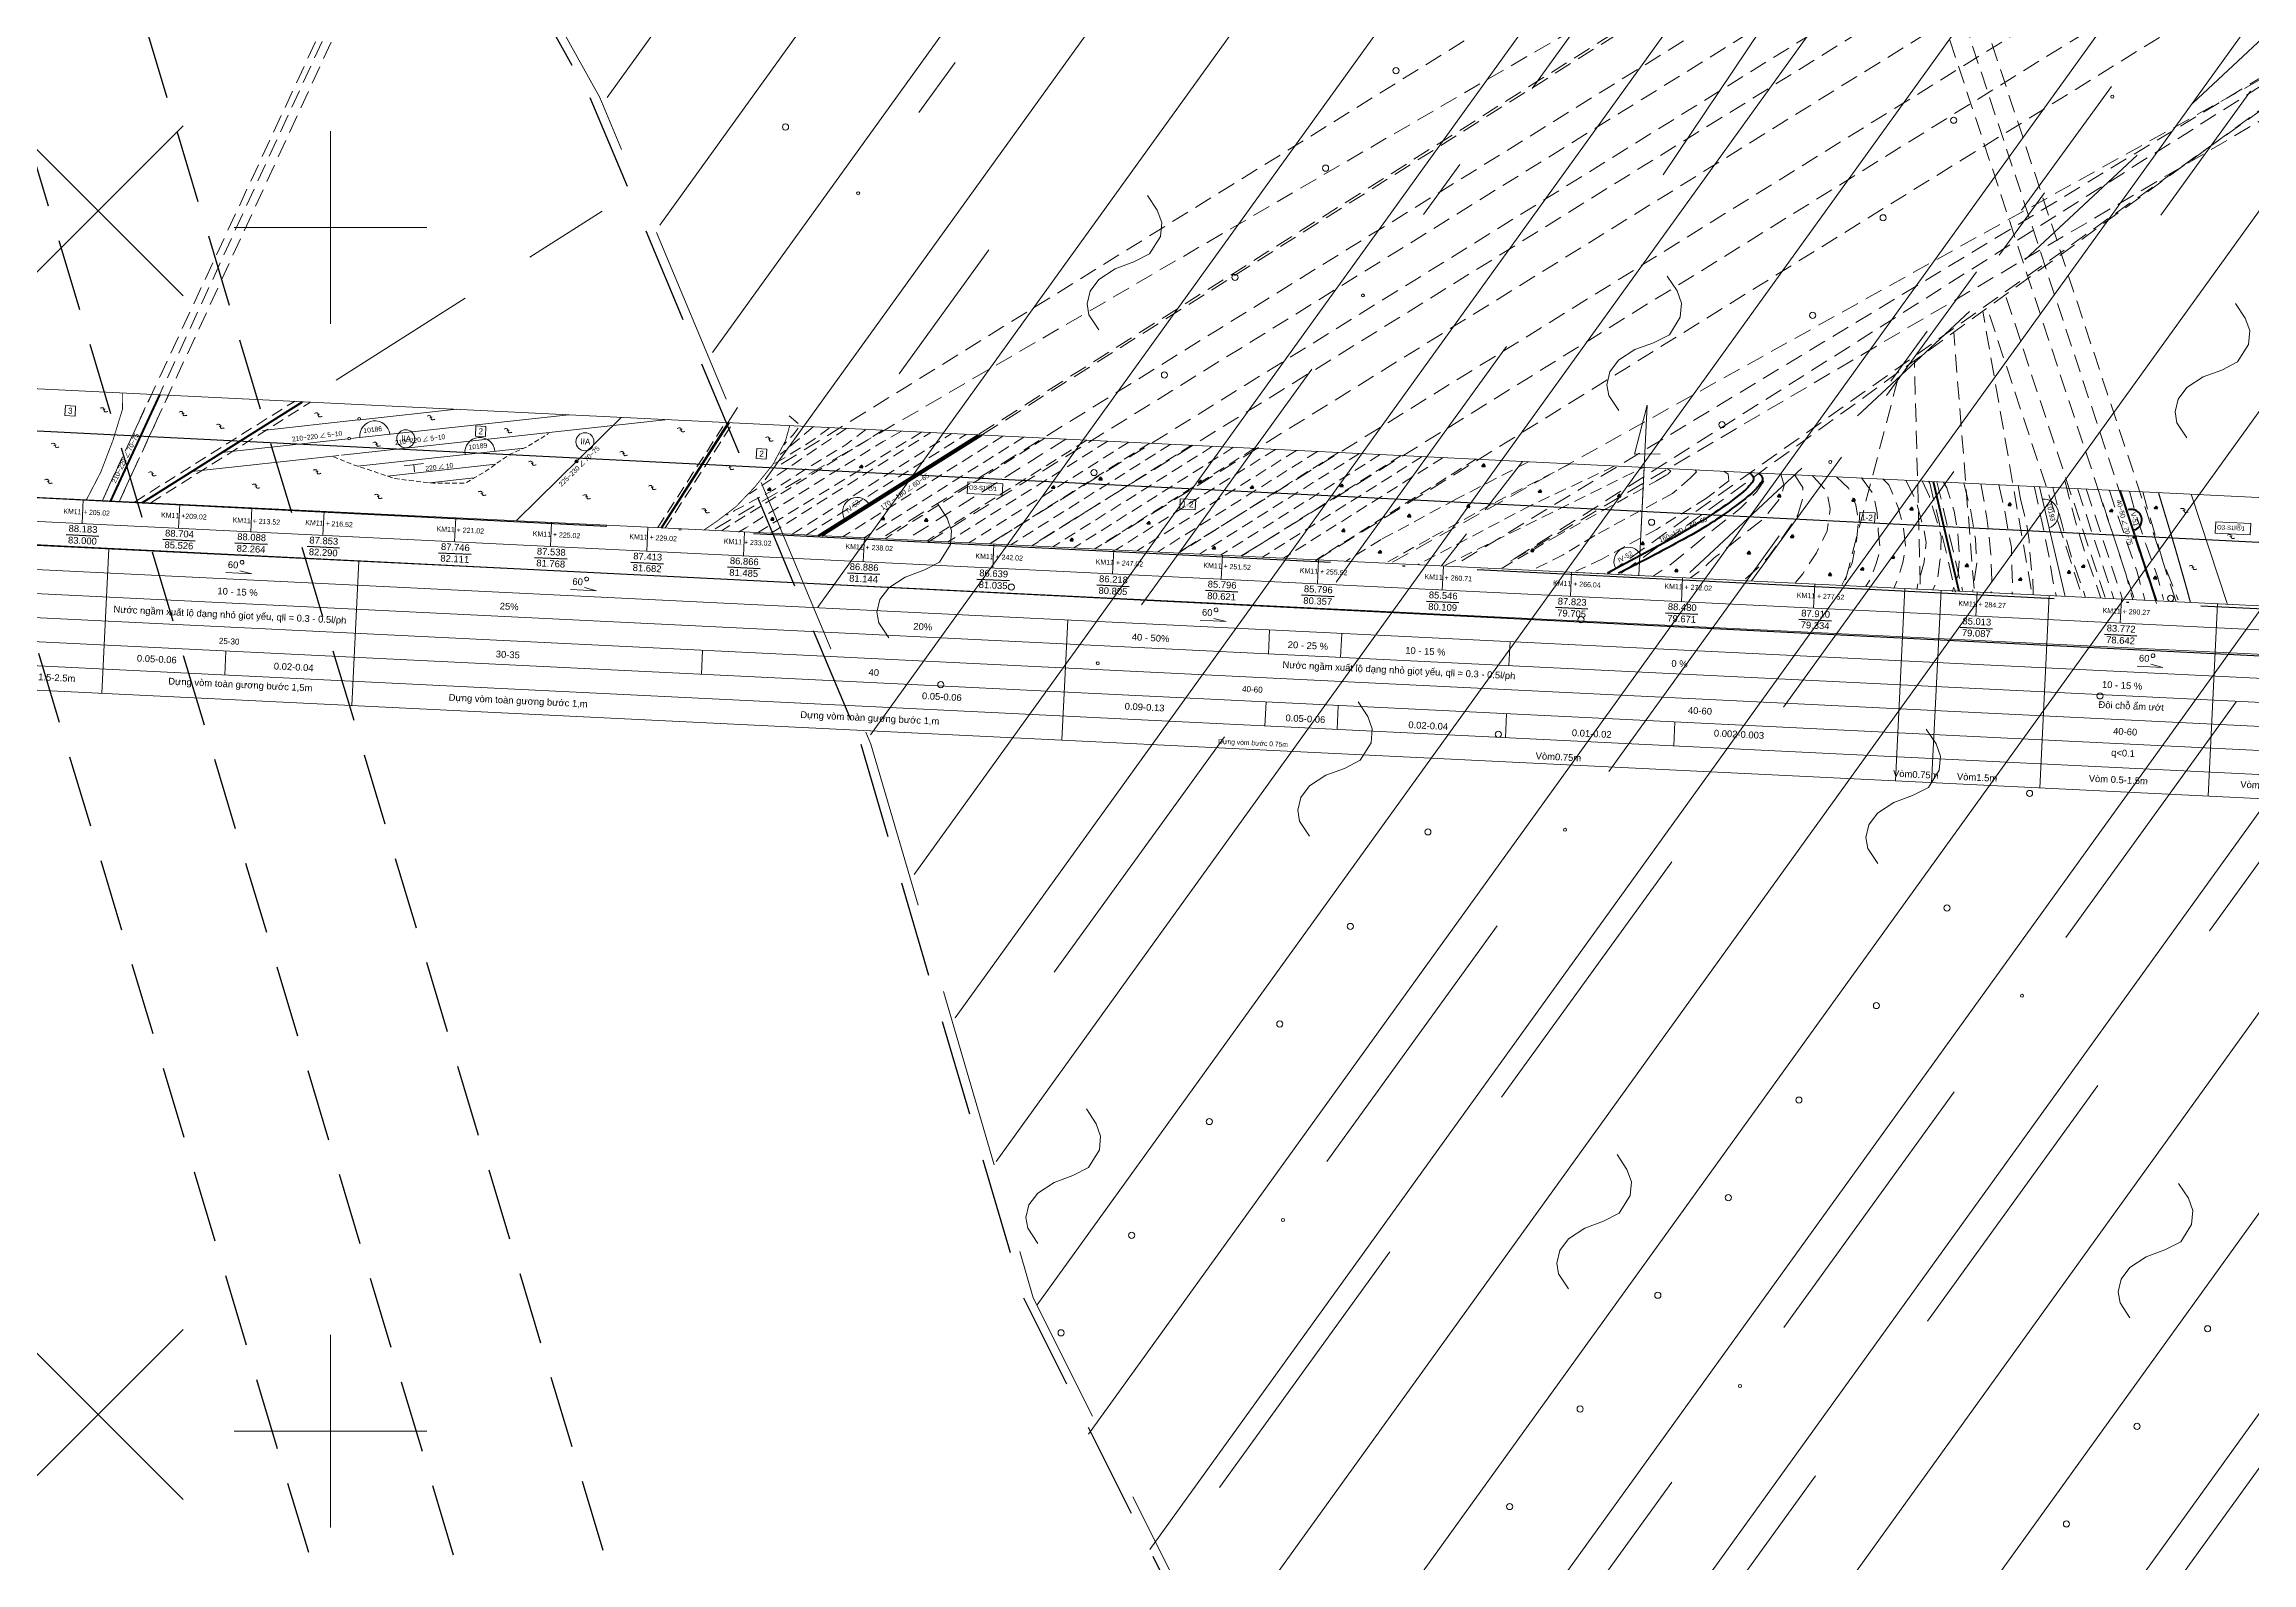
# Model space of a CAD drawing. Header units: inches. Extents: x 444671 to 463716, y 1783086 to 1794968.
# Drawn here: x 457732.1 to 457823.8, y 1789079.6 to 1789142.6 of the extents above; entities that cross this region are included whole.
import ezdxf
from ezdxf.enums import TextEntityAlignment as Align

# ---------------------------------------------------------------- set-up
doc = ezdxf.new("R2010")
doc.units = ezdxf.units.IN
doc.header["$MEASUREMENT"] = 0
for name, pattern in [('ACAD_ISO04W100', [30, 24, -3, 0, -3]), ('CENTER', [2, 1.25, -0.25, 0.25, -0.25]), ('DASHED', [0.75, 0.5, -0.25]), ('DASHED2', [9.525, 6.35, -3.175]), ('DASHEDX2', [1.5, 1, -0.5]), ('HIDDEN', [0.375, 0.25, -0.125]), ('HIDDEN2', [0.1875, 0.125, -0.0625])]:
    doc.linetypes.add(name, pattern=pattern)
for name, color, linetype, lineweight in [('ah', 7, 'Continuous', 15), ('bac6', 7, 'Continuous', 40), ('bac7', 7, 'Continuous', 20), ('bac8', 251, 'Continuous', 9), ('dg', 1, 'Continuous', 40), ('dgay', 1, 'Continuous', 25), ('doi', 33, 'Continuous', 25), ('HOKHOAN', 250, 'DASHED2', 20), ('khenut', 251, 'Continuous', 20), ('khung', 7, 'Continuous', 15), ('KYHIEU', 7, 'Continuous', 15), ('Phuongvi', 7, 'Continuous', 15), ('rgdc', 7, 'Continuous', 25), ('Sohieu', 7, 'Continuous', 15), ('tdc', 7, 'Continuous', 15), ('Texdoi', 40, 'Continuous', 15), ('thoc', 252, 'Continuous', 13), ('Xuatlonuoc', 4, 'Continuous', 15)]:
    doc.layers.add(name, color=color, linetype=linetype, lineweight=lineweight)
for name, color, linetype in [('Caodoguong', 7, 'Continuous'), ('CONGTRINH', 2, 'Continuous'), ('Tam', 1, 'CENTER')]:
    doc.layers.add(name, color=color, linetype=linetype)
doc.styles.add('Chuin', font='', dxfattribs={"height": 0.2})
doc.styles.add('Geo', font='', dxfattribs={"height": 0.2})
doc.styles.add('s', font='symbol.ttf', dxfattribs={"height": 0.4})
doc.styles.get('Chuin').set_extended_font_data('.VnArial')
doc.styles.get('Geo').set_extended_font_data('Geo TimesP')
doc.linetypes.add('ILA', pattern='A,2,-0.2,["xxxx",Standard,S=0.1,R=0,X=-0.1,Y=-0.05],-0.34', length=2.54)

# ---------------------------------------------------------------- blocks, each defined once
blk = doc.blocks.new('67')
at = {"layer": 'bac8'}
blk.add_hatch(color=256, dxfattribs=at).paths.add_polyline_path([(188.035, 228.467, 1), (188.165, 228.467, 1)])
blk.add_circle((188.1, 228.467), 0.065, dxfattribs=at)
blk = doc.blocks.new('th')
at = {"layer": 'khenut', "linetype": 'ByBlock', "lineweight": -2, "ltscale": 0.5}
for points in [[(-45.425, 55.139), (-45.395, 55.154), (-45.366, 55.165), (-45.34, 55.169), (-45.315, 55.165), (-45.294, 55.161), (-45.282, 55.152), (-45.272, 55.134), (-45.264, 55.109), (-45.258, 55.072), (-45.255, 55.045), (-45.249, 55.029), (-45.239, 55.016), (-45.221, 55.006), (-45.205, 55.003), (-45.174, 55.006), (-45.148, 55.011), (-45.117, 55.022), (-45.1, 55.028)], [(-45.312, 55.077), (-45.215, 55.112)]]:
    blk.add_lwpolyline(points, dxfattribs=at)
blk = doc.blocks.new('ghep')
at = {"layer": 'ah', "color": 1, "linetype": 'DASHEDX2', "ltscale": 0.5}
for p, q in [((412493.676, 1795215.297), (412487.249, 1795210.797)), ((412494.548, 1795215.297), (412488.121, 1795210.797)), ((412495.419, 1795215.297), (412488.993, 1795210.797)), ((412497.163, 1795215.297), (412490.736, 1795210.797)), ((412498.034, 1795215.297), (412491.608, 1795210.797)), ((412498.906, 1795215.297), (412492.48, 1795210.797)), ((412499.778, 1795215.297), (412493.351, 1795210.797)), ((412500.65, 1795215.297), (412494.223, 1795210.797)), ((412501.521, 1795215.297), (412495.095, 1795210.797)), ((412502.393, 1795215.297), (412495.966, 1795210.797)), ((412503.265, 1795215.297), (412496.838, 1795210.797)), ((412504.137, 1795215.297), (412497.71, 1795210.797)), ((412505.008, 1795215.297), (412498.582, 1795210.797)), ((412505.88, 1795215.297), (412499.453, 1795210.797)), ((412506.752, 1795215.297), (412500.325, 1795210.797)), ((412507.623, 1795215.297), (412501.197, 1795210.797)), ((412508.495, 1795215.297), (412502.069, 1795210.797)), ((412509.367, 1795215.297), (412502.94, 1795210.797)), ((412510.239, 1795215.297), (412503.812, 1795210.797)), ((412511.11, 1795215.297), (412504.684, 1795210.797)), ((412511.982, 1795215.297), (412505.555, 1795210.797)), ((412513.37, 1795215.317), (412506.944, 1795210.817))]:
    blk.add_line(p, q, dxfattribs=at)
at = {"layer": 'ah', "color": 1, "linetype": 'DASHEDX2', "ltscale": 0.75}
for p, q in [((412496.291, 1795215.297), (412489.864, 1795210.797)), ((412538.36, 1795215.297), (412540.087, 1795210.797)), ((412538.723, 1795215.297), (412540.45, 1795210.797))]:
    blk.add_line(p, q, dxfattribs=at)
at = {"layer": 'ah', "color": 1, "linetype": 'DASHEDX2', "ltscale": 0.5}
for points in [[(412456.445, 1795210.797), (412458.263, 1795215.297)], [(412457.151, 1795210.797), (412458.969, 1795215.297)], [(412484.253, 1795210.797), (412490.679, 1795215.297)], [(412485.128, 1795210.797), (412491.554, 1795215.297)], [(412485.73, 1795210.797), (412492.157, 1795215.297)], [(412515.534, 1795215.297), (412512.615, 1795213.604), (412509.569, 1795211.764), (412508.138, 1795210.792)], [(412517.259, 1795215.297), (412514.04, 1795213.426), (412511.585, 1795211.912), (412509.834, 1795210.816)], [(412519.123, 1795215.297), (412515.724, 1795213.495), (412511.154, 1795210.805)], [(412512.27, 1795210.821), (412520.292, 1795215.29), (412520.268, 1795215.297)], [(412514.651, 1795210.833), (412516.748, 1795212.208), (412520.877, 1795214.763), (412521.314, 1795215.047), (412521.445, 1795215.2), (412521.299, 1795215.297)], [(412522.465, 1795215.297), (412522.512, 1795215.222), (412522.279, 1795214.951), (412521.572, 1795214.273), (412518.426, 1795212.376), (412517.161, 1795211.508), (412516.044, 1795210.888)], [(412523.652, 1795215.297), (412523.832, 1795215.186), (412523.872, 1795214.907), (412522.992, 1795214.147), (412520.973, 1795212.748), (412518.773, 1795211.408), (412517.713, 1795210.849)]]:
    blk.add_lwpolyline(points, dxfattribs=at)
at = {"layer": 'ah', "linetype": 'DASHEDX2', "ltscale": 0.5}
for points in [[(412457.781, 1795210.797), (412464.208, 1795215.297)], [(412458.458, 1795210.797), (412464.885, 1795215.297)], [(412479.541, 1795210.797), (412482.139, 1795215.297)], [(412479.853, 1795210.797), (412482.451, 1795215.297)]]:
    blk.add_lwpolyline(points, dxfattribs=at)
at = {"layer": 'ah', "color": 1, "linetype": 'DASHEDX2', "ltscale": 0.5, "flags": 128}
for points in [[(412488.599, 1795215.297), (412488.643, 1795215.267), (412482.185, 1795210.798)], [(412487.914, 1795215.297), (412487.954, 1795215.27), (412487.19, 1795214.624), (412485.662, 1795213.595), (412484.222, 1795212.567), (412482.693, 1795211.656), (412482.37, 1795211.451)], [(412489.45, 1795215.297), (412488.719, 1795214.829), (412486.602, 1795213.36), (412483.847, 1795211.432), (412483.191, 1795210.968), (412482.899, 1795210.775)], [(412487.133, 1795215.297), (412487.153, 1795215.285), (412483.271, 1795212.379)], [(412490.282, 1795215.297), (412490.287, 1795215.292), (412483.723, 1795210.81)], [(412486.42, 1795215.297), (412486.455, 1795215.27), (412485.838, 1795214.77), (412484.78, 1795214.036), (412484.192, 1795213.654)], [(412485.784, 1795215.297), (412484.467, 1795214.071)], [(412484.765, 1795215.704), (412485.239, 1795215.333), (412484.971, 1795214.921), (412484.6, 1795214.489)]]:
    blk.add_lwpolyline(points, dxfattribs=at)
at = {"layer": 'ah', "color": 1, "linetype": 'DASHEDX2', "ltscale": 0.75, "flags": 128}
for points in [[(412526.013, 1795215.297), (412526.025, 1795215.29), (412526.18, 1795214.823), (412526.071, 1795214.325), (412525.433, 1795213.438), (412524.498, 1795212.629), (412523.424, 1795211.679), (412522.91, 1795211.15), (412522.49, 1795210.808)], [(412526.589, 1795215.297), (412526.958, 1795214.789), (412526.975, 1795214.294), (412526.816, 1795213.64), (412526.286, 1795212.774), (412525.667, 1795211.819), (412525.225, 1795211.324), (412524.73, 1795210.829)], [(412527.329, 1795215.297), (412527.371, 1795215.267), (412527.966, 1795214.683), (412528.143, 1795213.958), (412528.054, 1795213.039), (412527.665, 1795212.102), (412527.135, 1795211.201), (412526.852, 1795210.829)], [(412528.338, 1795215.297), (412528.855, 1795214.851), (412529.196, 1795214.168), (412529.337, 1795213.466), (412529.296, 1795212.663), (412529.156, 1795211.76), (412528.915, 1795211.117), (412528.774, 1795210.816)], [(412530.277, 1795215.297), (412530.521, 1795215.072), (412530.963, 1795214.148), (412531.204, 1795213.406), (412531.345, 1795212.583), (412531.264, 1795211.88), (412531.084, 1795211.178), (412530.943, 1795210.776)], [(412531.222, 1795215.297), (412531.666, 1795214.501), (412532.071, 1795213.271), (412532.196, 1795212.755), (412532.145, 1795211.929), (412531.942, 1795211.077), (412531.891, 1795210.785)], [(412531.894, 1795215.297), (412532.229, 1795214.666), (412532.806, 1795213.027), (412532.806, 1795212.172), (412532.737, 1795211.225), (412532.552, 1795210.787)], [(412532.783, 1795215.297), (412532.939, 1795215.061), (412533.288, 1795214.106), (412533.472, 1795213.26), (412533.601, 1795212.286), (412533.582, 1795211.459), (412533.362, 1795210.761)], [(412533.629, 1795215.297), (412533.956, 1795214.251), (412534.222, 1795213.002), (412534.329, 1795211.993), (412534.222, 1795210.824)], [(412534.337, 1795215.297), (412534.662, 1795213.899), (412534.902, 1795212.391), (412534.987, 1795211.338), (412534.987, 1795210.786)], [(412535.087, 1795215.297), (412535.38, 1795214.227), (412535.733, 1795212.722), (412535.797, 1795211.921), (412535.861, 1795211.056), (412535.861, 1795210.767)], [(412535.896, 1795215.297), (412536.001, 1795214.823), (412536.02, 1795214.75)], [(412536.555, 1795215.297), (412536.569, 1795215.249), (412536.959, 1795213.801), (412537.349, 1795212.297), (412537.516, 1795211.434), (412537.683, 1795210.822)], [(412537.331, 1795215.297), (412537.822, 1795213.662), (412538.296, 1795212.325), (412538.741, 1795211.211), (412538.914, 1795210.797)], [(412537.827, 1795215.563), (412538.086, 1795214.72), (412538.424, 1795213.681), (412538.814, 1795212.629), (412539.551, 1795210.797)], [(412539.22, 1795215.297), (412539.479, 1795214.587), (412539.871, 1795213.605), (412540.215, 1795212.705), (412540.537, 1795211.859), (412540.729, 1795211.23), (412540.878, 1795210.794)], [(412539.681, 1795215.297), (412539.683, 1795215.287), (412540.058, 1795214.311), (412540.985, 1795212.006), (412541.383, 1795210.812)], [(412540.514, 1795215.297), (412540.78, 1795214.474), (412541.3, 1795213.123), (412541.851, 1795211.817), (412542.148, 1795210.874)], [(412541.068, 1795215.297), (412541.554, 1795213.861), (412542.082, 1795212.375), (412542.753, 1795210.889)], [(412525.324, 1795214.964), (412525.043, 1795214.512), (412524.436, 1795213.812), (412523.237, 1795212.769), (412522.241, 1795211.866), (412521.54, 1795211.243), (412520.932, 1795210.808)], [(412536.02, 1795214.75), (412536.303, 1795213.805), (412536.452, 1795213.062), (412536.567, 1795212.12), (412536.683, 1795211.427), (412536.732, 1795210.948), (412536.741, 1795210.797)]]:
    blk.add_lwpolyline(points, dxfattribs=at)
at = {"layer": 'ah', "color": 1, "linetype": 'DASHEDX2', "ltscale": 0.75, "elevation": 0.45, "flags": 128}
blk.add_lwpolyline([(412529.377, 1795215.297), (412529.899, 1795214.65), (412530.1, 1795213.887), (412530.18, 1795213.145), (412530.301, 1795212.382), (412530.16, 1795211.78), (412529.959, 1795211.137), (412529.778, 1795210.816)], dxfattribs=at)
at = {"layer": 'ah', "linetype": 'DASHEDX2', "ltscale": 0.75}
for points in [[(412532.167, 1795215.297), (412532.222, 1795215.228), (412533.504, 1795210.756)], [(412532.514, 1795215.297), (412533.792, 1795210.838)]]:
    blk.add_lwpolyline(points, dxfattribs=at)
at = {"layer": 'bac6'}
blk.add_line((412532.358, 1795215.297), (412533.648, 1795210.797), dxfattribs=at)
for points in [[(412458.12, 1795210.797), (412464.547, 1795215.297)], [(412479.697, 1795210.797), (412482.295, 1795215.297)]]:
    blk.add_lwpolyline(points, dxfattribs=at)
at = {"layer": 'bac7', "linetype": 'ByBlock', "ltscale": 0.4}
blk.add_line((412515.285, 1795215.297), (412512.132, 1795210.797), dxfattribs=at)
at = {"layer": 'bac7'}
blk.add_line((412536.774, 1795215.297), (412538.064, 1795210.797), dxfattribs=at)
for points in [[(412466.27, 1795213.161), (412479.759, 1795215.297)], [(412466.618, 1795213.871), (412475.623, 1795215.297)], [(412466.977, 1795214.667), (412470.957, 1795215.297)], [(412462.94, 1795214.027), (412466.896, 1795214.654)], [(412461.309, 1795213.03), (412466.502, 1795213.853)], [(412460.1, 1795212.183), (412466.167, 1795213.144)]]:
    blk.add_lwpolyline(points, dxfattribs=at)
at = {"layer": 'bac7', "ltscale": 0.4}
blk.add_lwpolyline([(412543.085, 1795215.297), (412544.813, 1795210.797)], dxfattribs=at)
at = {"layer": 'bac7'}
for centre in [(412466.93, 1795214.702), (412466.559, 1795213.868)]:
    blk.add_circle(centre, 0.0589, dxfattribs=at)
at = {"layer": 'bac8'}
for points in [[(412473.68, 1795210.813), (412477.801, 1795215.297)], [(412466.961, 1795212.739), (412473.836, 1795213.828)], [(412468.222, 1795212.387), (412472.681, 1795213.094)], [(412468.898, 1795212.85), (412469.687, 1795212.978)], [(412469.293, 1795212.914), (412469.341, 1795212.615)], [(412469.976, 1795212.192), (412471.821, 1795212.484)]]:
    blk.add_lwpolyline(points, dxfattribs=at)
at = {"layer": 'bac8', "linetype": 'HIDDEN2', "ltscale": 1.6, "flags": 128}
blk.add_lwpolyline([(412465.939, 1795213.075), (412466.874, 1795212.763), (412468.55, 1795212.296), (412470.147, 1795212.179), (412471.472, 1795212.257), (412472.251, 1795212.763), (412473.265, 1795213.542), (412473.966, 1795213.893), (412474.823, 1795214.477)], dxfattribs=at)
at = {"layer": 'Caodoguong', "color": 0, "linetype": 'Continuous', "ltscale": 0.1}
for points in [[(412455.017, 1795209.311), (412456.368, 1795209.311)], [(412459.03, 1795209.311), (412460.38, 1795209.311)], [(412462.03, 1795209.311), (412463.38, 1795209.311)], [(412465.03, 1795209.311), (412466.38, 1795209.311)], [(412470.501, 1795209.311), (412471.852, 1795209.311)], [(412474.491, 1795209.311), (412475.841, 1795209.311)], [(412478.498, 1795209.311), (412479.849, 1795209.311)], [(412482.515, 1795209.311), (412483.866, 1795209.311)], [(412487.498, 1795209.311), (412488.848, 1795209.311)], [(412492.886, 1795209.311), (412494.236, 1795209.311)], [(412497.868, 1795209.311), (412499.218, 1795209.311)], [(412497.868, 1795209.311), (412499.218, 1795209.311)], [(412502.386, 1795209.311), (412503.736, 1795209.311)], [(412506.386, 1795209.311), (412507.736, 1795209.311)], [(412511.579, 1795209.311), (412512.929, 1795209.311)], [(412516.943, 1795209.311), (412518.293, 1795209.311)], [(412521.519, 1795209.311), (412522.869, 1795209.311)], [(412527.067, 1795209.311), (412528.418, 1795209.311)], [(412533.769, 1795209.311), (412535.119, 1795209.311)], [(412539.769, 1795209.311), (412541.119, 1795209.311)]]:
    blk.add_lwpolyline(points, dxfattribs=at)
at = {"layer": 'dg'}
for points in [[(412456.798, 1795210.797), (412458.616, 1795215.297)], [(412486.23, 1795210.797), (412492.657, 1795215.297)], [(412486.377, 1795210.797), (412492.804, 1795215.297)]]:
    blk.add_lwpolyline(points, dxfattribs=at)
at = {"layer": 'dg', "ltscale": 0.4}
for points in [[(412513.74, 1795215.017), (412513.681, 1795215.102), (412513.619, 1795215.023)], [(412526.07, 1795214.355), (412526.01, 1795214.44), (412525.949, 1795214.361)], [(412529.156, 1795214.33), (412529.096, 1795214.416), (412529.035, 1795214.337)], [(412531.585, 1795214.087), (412531.525, 1795214.173), (412531.464, 1795214.094)], [(412535.643, 1795214.468), (412535.584, 1795214.553), (412535.522, 1795214.474)], [(412539.868, 1795214.413), (412539.808, 1795214.498), (412539.747, 1795214.419)], [(412541.716, 1795214.632), (412541.656, 1795214.717), (412541.595, 1795214.638)], [(412487.92, 1795213.704), (412487.86, 1795213.79), (412487.799, 1795213.711)], [(412495.933, 1795213.233), (412495.874, 1795213.319), (412495.812, 1795213.24)], [(412497.872, 1795213.683), (412497.812, 1795213.768), (412497.75, 1795213.689)], [(412502.022, 1795213.773), (412501.962, 1795213.859), (412501.9, 1795213.78)], [(412504.171, 1795213.642), (412504.112, 1795213.727), (412504.05, 1795213.648)], [(412507.887, 1795213.891), (412507.827, 1795213.976), (412507.766, 1795213.897)], [(412513.191, 1795213.298), (412513.131, 1795213.383), (412513.07, 1795213.304)], [(412516.129, 1795214.055), (412516.069, 1795214.14), (412516.008, 1795214.061)], [(412519.432, 1795214.033), (412519.372, 1795214.118), (412519.311, 1795214.039)], [(412540.856, 1795213.471), (412540.768, 1795213.383), (412540.888, 1795213.355)], [(412484.149, 1795212.578), (412484.09, 1795212.663), (412484.028, 1795212.584)], [(412510.756, 1795212.778), (412510.696, 1795212.863), (412510.635, 1795212.784)], [(412526.685, 1795212.698), (412526.626, 1795212.783), (412526.564, 1795212.704)], [(412484.346, 1795211.349), (412484.287, 1795211.434), (412484.225, 1795211.355)], [(412488.931, 1795211.598), (412488.872, 1795211.683), (412488.81, 1795211.604)], [(412490.728, 1795211.615), (412490.668, 1795211.7), (412490.607, 1795211.621)], [(412499.956, 1795211.954), (412499.896, 1795212.039), (412499.835, 1795211.96)], [(412508.057, 1795212.034), (412507.998, 1795212.119), (412507.936, 1795212.04)], [(412515.935, 1795211.591), (412515.875, 1795211.676), (412515.814, 1795211.597)], [(412520.498, 1795212.1), (412520.438, 1795212.185), (412520.377, 1795212.106)], [(412524.918, 1795211.931), (412524.859, 1795212.016), (412524.797, 1795211.937)], [(412529.656, 1795211.487), (412529.596, 1795211.572), (412529.535, 1795211.493)], [(412530.903, 1795212.037), (412530.843, 1795212.122), (412530.782, 1795212.043)], [(412533.99, 1795211.847), (412533.931, 1795211.933), (412533.869, 1795211.854)], [(412536.237, 1795211.383), (412536.177, 1795211.469), (412536.116, 1795211.39)], [(412538.244, 1795211.778), (412538.184, 1795211.863), (412538.123, 1795211.784)], [(412538.822, 1795212.049), (412538.762, 1795212.134), (412538.701, 1795212.055)], [(412541.825, 1795211.718), (412541.766, 1795211.803), (412541.704, 1795211.724)], [(412496.806, 1795211.098), (412496.746, 1795211.184), (412496.685, 1795211.105)], [(412502.715, 1795211.043), (412502.655, 1795211.129), (412502.594, 1795211.049)], [(412509.616, 1795211.214), (412509.556, 1795211.299), (412509.494, 1795211.22)], [(412521.951, 1795211.041), (412521.891, 1795211.126), (412521.829, 1795211.047)], [(412528.335, 1795211.193), (412528.276, 1795211.279), (412528.214, 1795211.2)]]:
    blk.add_lwpolyline(points, close=True, dxfattribs=at)
for points in [[(412524.699, 1795215.297), (412524.702, 1795215.295), (412524.718, 1795215.287), (412524.734, 1795215.277), (412524.749, 1795215.266), (412524.764, 1795215.255), (412524.78, 1795215.242), (412524.795, 1795215.228), (412524.811, 1795215.212), (412524.827, 1795215.195), (412524.842, 1795215.176), (412524.856, 1795215.156), (412524.869, 1795215.134), (412524.881, 1795215.111), (412524.89, 1795215.087), (412524.896, 1795215.062), (412524.9, 1795215.036), (412524.899, 1795215.007), (412524.892, 1795214.976), (412524.879, 1795214.94), (412524.859, 1795214.899), (412524.829, 1795214.853), (412524.789, 1795214.799), (412524.738, 1795214.738), (412524.675, 1795214.668), (412524.599, 1795214.59), (412524.513, 1795214.504), (412524.417, 1795214.413), (412524.311, 1795214.316), (412524.196, 1795214.215), (412524.073, 1795214.111), (412523.942, 1795214.004), (412523.806, 1795213.895), (412523.662, 1795213.785), (412523.514, 1795213.673), (412523.361, 1795213.561), (412523.203, 1795213.447), (412523.042, 1795213.332), (412522.877, 1795213.217), (412522.71, 1795213.101), (412522.537, 1795212.982), (412522.335, 1795212.847), (412522.077, 1795212.681), (412521.738, 1795212.468), (412521.291, 1795212.192), (412520.709, 1795211.839), (412519.965, 1795211.392), (412519.033, 1795210.837)], [(412525.1, 1795215.297), (412525.117, 1795215.285), (412525.15, 1795215.255), (412525.18, 1795215.226), (412525.205, 1795215.197), (412525.226, 1795215.169), (412525.243, 1795215.141), (412525.256, 1795215.114), (412525.265, 1795215.088), (412525.27, 1795215.063), (412525.27, 1795215.037), (412525.267, 1795215.011), (412525.26, 1795214.983), (412525.248, 1795214.953), (412525.232, 1795214.921), (412525.212, 1795214.886), (412525.188, 1795214.846), (412525.16, 1795214.803), (412525.126, 1795214.756), (412525.086, 1795214.704), (412525.039, 1795214.648), (412524.986, 1795214.587), (412524.925, 1795214.522), (412524.855, 1795214.451), (412524.777, 1795214.376), (412524.691, 1795214.296), (412524.599, 1795214.213), (412524.5, 1795214.127), (412524.396, 1795214.038), (412524.288, 1795213.947), (412524.177, 1795213.855), (412524.064, 1795213.762), (412523.949, 1795213.669), (412523.833, 1795213.576), (412523.714, 1795213.482), (412523.591, 1795213.388), (412523.464, 1795213.292), (412523.333, 1795213.196), (412523.195, 1795213.097), (412523.051, 1795212.997), (412522.9, 1795212.895), (412522.744, 1795212.792), (412522.584, 1795212.689), (412522.423, 1795212.586), (412522.261, 1795212.485), (412522.102, 1795212.386), (412521.946, 1795212.29), (412521.796, 1795212.198), (412521.653, 1795212.11), (412521.515, 1795212.026), (412521.381, 1795211.945), (412521.247, 1795211.864), (412521.111, 1795211.783), (412520.973, 1795211.701), (412520.828, 1795211.616), (412520.675, 1795211.526), (412520.512, 1795211.432), (412520.344, 1795211.335), (412520.176, 1795211.238), (412520.011, 1795211.145), (412519.856, 1795211.056), (412519.714, 1795210.976), (412519.592, 1795210.907), (412519.492, 1795210.852)], [(412540.123, 1795215.297), (412540.815, 1795213.495)], [(412540.884, 1795213.314), (412541.85, 1795210.797)]]:
    blk.add_lwpolyline(points, dxfattribs=at)
blk.add_arc((412540.656, 1795214.106), 0.434, 281.03847, 111.12859, dxfattribs=at)
at = {"layer": 'khung', "ltscale": 0.03}
blk.add_line((412537.404, 1795210.797), (412537.404, 1795202.797), dxfattribs=at)
at = {"layer": 'khung', "ltscale": 0.4}
blk.add_line((412496.738, 1795207.797), (412496.738, 1795202.797), dxfattribs=at)
at = {"layer": 'khung'}
for points in [[(412450.13, 1795215.297), (412550.13, 1795215.297)], [(412450.13, 1795210.797), (412550.13, 1795210.797)], [(412455.653, 1795210.797), (412455.653, 1795209.797)], [(412459.665, 1795210.797), (412459.665, 1795209.797)], [(412462.665, 1795210.797), (412462.665, 1795209.797)], [(412465.665, 1795210.797), (412465.665, 1795209.797)], [(412471.137, 1795210.797), (412471.137, 1795209.797)], [(412475.126, 1795210.797), (412475.126, 1795209.797)], [(412479.134, 1795210.797), (412479.134, 1795209.797)], [(412483.15, 1795210.797), (412483.15, 1795209.797)], [(412488.133, 1795210.797), (412488.133, 1795209.797)], [(412493.521, 1795210.797), (412493.521, 1795209.797)], [(412498.503, 1795210.797), (412498.503, 1795209.797)], [(412503.021, 1795210.797), (412503.021, 1795209.797)], [(412507.021, 1795210.797), (412507.021, 1795209.797)], [(412512.214, 1795210.797), (412512.214, 1795209.797)], [(412517.542, 1795210.797), (412517.542, 1795209.797)], [(412522.154, 1795210.797), (412522.154, 1795209.797)], [(412527.654, 1795210.797), (412527.654, 1795209.797)], [(412531.404, 1795202.797), (412531.404, 1795210.797)], [(412532.904, 1795202.797), (412532.904, 1795210.797)], [(412534.404, 1795210.797), (412534.404, 1795209.797)], [(412540.404, 1795210.797), (412540.404, 1795209.797)], [(412544.398, 1795202.797), (412544.398, 1795210.797)], [(412456.813, 1795202.797), (412456.813, 1795208.797)], [(412467.211, 1795202.797), (412467.211, 1795208.797)], [(412505.13, 1795206.797), (412505.13, 1795207.797)], [(412508.13, 1795206.797), (412508.13, 1795207.797)], [(412515.13, 1795206.797), (412515.13, 1795207.797)], [(412450.13, 1795205.797), (412550.13, 1795205.797)], [(412450.13, 1795204.797), (412550.13, 1795204.797)], [(412505.13, 1795203.797), (412505.13, 1795204.797)], [(412508.13, 1795203.797), (412508.13, 1795204.797)], [(412515.13, 1795203.797), (412515.13, 1795204.797)], [(412522.13, 1795203.797), (412522.13, 1795204.797)], [(412450.13, 1795203.797), (412550.13, 1795203.797)], [(412450.13, 1795202.797), (412550.13, 1795202.797)]]:
    blk.add_lwpolyline(points, dxfattribs=at)
at = {"layer": 'khung', "color": 0, "linetype": 'Continuous', "ltscale": 0.1}
for points in [[(412450.13, 1795209.797), (412550.13, 1795209.797)], [(412450.13, 1795208.797), (412550.13, 1795208.797)], [(412450.13, 1795207.797), (412550.13, 1795207.797)], [(412461.717, 1795208.051), (412462.797, 1795208.051), (412462.29, 1795208.16)], [(412476.044, 1795208.051), (412477.125, 1795208.051), (412476.617, 1795208.16)], [(412502.224, 1795208.051), (412503.304, 1795208.051), (412502.797, 1795208.16)], [(412541.187, 1795208.051), (412542.267, 1795208.051), (412541.76, 1795208.16)]]:
    blk.add_lwpolyline(points, dxfattribs=at)
at = {"layer": 'khung', "linetype": 'Continuous', "ltscale": 0.1}
blk.add_lwpolyline([(412450.13, 1795206.797), (412550.13, 1795206.797)], dxfattribs=at)
at = {"layer": 'khung', "color": 0}
for points in [[(412481.649, 1795205.797), (412481.649, 1795204.797)], [(412461.879, 1795204.797), (412461.879, 1795203.797)]]:
    blk.add_lwpolyline(points, dxfattribs=at)
at = {"layer": 'khung', "color": 0, "linetype": 'Continuous', "ltscale": 0.1}
for centre in [(412462.363, 1795208.516), (412476.69, 1795208.516), (412502.87, 1795208.516), (412541.833, 1795208.516)]:
    blk.add_ellipse(centre, major_axis=(-0.0479, -0.0626), ratio=0.99999, start_param=6.486585, end_param=12.747598, dxfattribs=at)
at = {"layer": 'rgdc', "linetype": 'DASHEDX2', "ltscale": 0.5, "const_width": 0.035, "flags": 128}
for points in [[(412457.067, 1795215.297), (412457.097, 1795214.632), (412456.759, 1795213.304), (412456.324, 1795211.976), (412455.785, 1795210.797)], [(412484.809, 1795215.297), (412484.662, 1795214.653), (412484.192, 1795213.654), (412483.487, 1795212.684), (412482.752, 1795211.832), (412481.988, 1795211.186), (412481.469, 1795210.797)]]:
    blk.add_lwpolyline(points, dxfattribs=at)
at = {"layer": 'rgdc', "linetype": 'ILA', "ltscale": 2, "flags": 128}
blk.add_lwpolyline([(412541.729, 1795215.297, 0.05, 0.05, 0), (412541.759, 1795215.198, 0.05, 0.05, 0), (412542.53, 1795213.026, 0.05, 0.05, 0), (412542.54, 1795212.997, 0.05, 0.05, 0), (412543.108, 1795211.318, 0.05, 0.05, 0), (412543.274, 1795210.797, 0, 0, 0)], format="xyseb", dxfattribs=at)
at = {"layer": 'Sohieu'}
for centre, start, end in [((412467.614, 1795214.029), 9, 189), ((412472.011, 1795213.554), 9, 189), ((412536.996, 1795214.169), 294.9023, 97.0977)]:
    blk.add_arc(centre, 0.624, start, end, dxfattribs=at)
at = {"layer": 'Sohieu', "color": 1}
for centre, start, end in [((412487.772, 1795211.86), 38.99627, 218.99627), ((412519.87, 1795211.356), 29.11828, 209.11828)]:
    blk.add_arc(centre, 0.596, start, end, dxfattribs=at)
at = {"layer": 'tdc'}
for points in [[(412454.72, 1795214.238), (412455.14, 1795214.238), (412455.14, 1795214.658), (412454.72, 1795214.658)], [(412471.787, 1795214.223), (412472.207, 1795214.223), (412472.207, 1795214.643), (412471.787, 1795214.643)], [(412483.483, 1795213.857), (412483.903, 1795213.857), (412483.903, 1795214.277), (412483.483, 1795214.277)], [(412544.162, 1795213.722), (412544.162, 1795214.2), (412545.618, 1795214.2), (412545.618, 1795213.722)], [(412492.306, 1795212.84), (412492.306, 1795213.319), (412493.762, 1795213.319), (412493.762, 1795212.84)], [(412529.369, 1795213.451), (412529.369, 1795213.881), (412530.011, 1795213.881), (412530.011, 1795213.451)], [(412501.157, 1795212.621), (412501.157, 1795213.052), (412501.799, 1795213.052), (412501.799, 1795212.621)]]:
    blk.add_lwpolyline(points, close=True, dxfattribs=at)
for centre in [(412468.904, 1795213.969), (412476.346, 1795214.211)]:
    blk.add_circle(centre, 0.375, dxfattribs=at)
at = {"layer": 'Xuatlonuoc', "color": 5}
for points in [[(412520.342, 1795210.797), (412520.342, 1795217.879), (412519.909, 1795215.821), (412520.971, 1795215.885)], [(412517.542, 1795210.797), (412520.342, 1795210.797), (412520.342, 1795215.297)]]:
    blk.add_lwpolyline(points, dxfattribs=at)
at = {"layer": 'bac8', "linetype": 'ByBlock'}
blk.add_blockref('67', (412287.934, 1794984.913), dxfattribs=at)
at = {"layer": 'thoc'}
for p in [(412501.592, 1795159.476), (412504.876, 1795159.476), (412506.451, 1795159.026), (412510.488, 1795159.699), (412515.174, 1795159.812), (412518.391, 1795159.429), (412525.574, 1795159.813), (412529.248, 1795159.61), (412588.09, 1795159.519), (412512.969, 1795158.597), (412519.471, 1795158.125), (412523.234, 1795158.711), (412527.673, 1795158.351), (412590.091, 1795158.535), (412499.634, 1795157.901), (412510.556, 1795157.337), (412524.494, 1795157.361), (412499.432, 1795156.394), (412503.729, 1795156.912), (412508.058, 1795156.618), (412513.149, 1795156.438), (412517.446, 1795156.775), (412521.794, 1795156.844), (412526.75, 1795156.506), (412588.567, 1795157.169)]:
    blk.add_blockref('th', p, dxfattribs=at)
at = {"layer": 'Caodoguong', "color": 0, "linetype": 'Continuous', "ltscale": 0.1, "style": 'Chuin'}
for s, p in [('88.183', (412455.7, 1795209.434)), ('88.704', (412459.712, 1795209.434)), ('88.088', (412462.712, 1795209.434)), ('87.853', (412465.712, 1795209.434)), ('87.746', (412471.184, 1795209.434)), ('87.538', (412475.173, 1795209.434)), ('87.413', (412479.181, 1795209.434)), ('86.866', (412483.198, 1795209.434)), ('86.886', (412488.181, 1795209.434)), ('86.639', (412493.569, 1795209.434)), ('86.218', (412498.551, 1795209.434)), ('85.796', (412503.069, 1795209.434)), ('85.796', (412507.069, 1795209.434)), ('85.546', (412512.262, 1795209.434)), ('87.823', (412517.625, 1795209.434)), ('88.480', (412522.202, 1795209.434)), ('87.910', (412527.75, 1795209.434)), ('85.013', (412534.452, 1795209.434)), ('83.772', (412540.452, 1795209.434)), ('83.000', (412455.7, 1795208.948)), ('85.526', (412459.712, 1795208.948)), ('82.264', (412462.712, 1795208.948)), ('82.290', (412465.712, 1795208.948)), ('82.111', (412471.184, 1795208.948)), ('81.768', (412475.173, 1795208.948)), ('81.682', (412479.181, 1795208.948)), ('81.485', (412483.198, 1795208.948)), ('81.144', (412488.181, 1795208.948)), ('81.035', (412493.569, 1795208.948)), ('80.805', (412498.551, 1795208.948)), ('80.621', (412503.069, 1795208.948)), ('80.357', (412507.069, 1795208.948)), ('80.109', (412512.262, 1795208.948)), ('79.705', (412517.625, 1795208.948)), ('79.671', (412522.202, 1795208.948)), ('79.334', (412527.75, 1795208.948)), ('79.087', (412534.452, 1795208.948)), ('78.642', (412540.452, 1795208.948)), ('10 - 15 %%%', (412462.239, 1795207.138)), ('25%%%', (412473.536, 1795207.084)), ('20%%%', (412490.735, 1795207.084)), ('40 - 50%%%', (412500.208, 1795207.084)), ('20 - 25 %%%', (412506.75, 1795207.084)), ('10 - 15 %%%', (412511.636, 1795207.084)), ('0 %%%', (412522.204, 1795207.084)), ('10 - 15 %%%', (412540.607, 1795207.084)), ('N\xadíc ngÇm xuÊt lé d¹ng nhá giät yÕu, qll = 0.3 - 0.5l/ph', (412461.968, 1795206.173)), ('N\xadíc ngÇm xuÊt lé d¹ng nhá giät yÕu, qll = 0.3 - 0.5l/ph', (412510.576, 1795206.243)), ('§«i chç Èm \xadít', (412541.024, 1795206.243)), ('30-35', (412473.578, 1795205.086)), ('40', (412488.797, 1795205.086)), ('40-60', (412523.148, 1795205.168)), ('40-60', (412540.829, 1795205.168)), ('0.05-0.06', (412459.025, 1795204.184)), ('0.02-0.04', (412464.72, 1795204.135)), ('0.05-0.06', (412491.668, 1795204.216)), ('0.09-0.13', (412500.099, 1795204.196)), ('0.05-0.06', (412506.794, 1795204.04)), ('0.02-0.04', (412511.905, 1795204.003)), ('0.01-0.02', (412518.703, 1795204.003)), ('0.002-0.003', (412524.814, 1795204.275)), ('q<0.1', (412540.785, 1795204.275)), ('§µo th\xadêng 1.5-2.5m', (412453.806, 1795203.21)), ('Dùng vßm toµn g\xad¬ng b\xadíc 1,5m', (412462.542, 1795203.297)), ('Dùng vßm toµn g\xad¬ng b\xadíc 1,m', (412474.1, 1795203.194)), ('Dùng vßm toµn g\xad¬ng b\xadíc 1,m', (412488.724, 1795203.191)), ('Vßm0.75m', (412517.369, 1795202.97)), ('Vßm0.75m', (412532.228, 1795202.97)), ('Vßm1.5m', (412534.778, 1795202.97)), ('Vßm 0.5-1.5m', (412540.642, 1795203.16)), ('Vßm0.75m', (412546.659, 1795203.219))]:
    blk.add_text(s, height=0.28, dxfattribs=at).set_placement(p, align=Align.CENTER)
at = {"layer": 'dg', "ltscale": 0.4, "style": 'Chuin'}
blk.add_text('V-51', height=0.2, rotation=287.00925, dxfattribs=at).set_placement((412540.608, 1795214.393))
at = {"layer": 'khung', "width": 0.8}
blk.add_text('KM11 + 205.02', height=0.21134, dxfattribs=at).set_placement((412454.857, 1795210.173))
at = {"layer": 'khung', "color": 0, "linetype": 'Continuous', "ltscale": 0.1, "style": 'Chuin'}
for p in [(412461.782, 1795208.251), (412476.11, 1795208.251), (412502.289, 1795208.251), (412541.252, 1795208.251)]:
    blk.add_text('60', height=0.28, dxfattribs=at).set_placement(p)
at = {"layer": 'khung', "color": 0, "ltscale": 5}
blk.add_text('25-30', height=0.25, rotation=359.99916, dxfattribs=at).set_placement((412461.991, 1795205.086), align=Align.CENTER)
at = {"layer": 'khung', "ltscale": 5}
blk.add_text('40-60', height=0.25, rotation=359.99916, dxfattribs=at).set_placement((412504.535, 1795205.168), align=Align.CENTER)
at = {"layer": 'khung', "linetype": 'Continuous', "ltscale": 5, "style": 'Chuin'}
blk.add_text('Dùng vßm b\xadíc 0.75m', height=0.2, rotation=359.99916, dxfattribs=at).set_placement((412504.672, 1795202.97), align=Align.CENTER)
at = {"layer": 'khung', "char_height": 0.21134, "width": 2.11335, "attachment_point": 7}
for s, insert in [('{\\f.VnArial NarrowH|b0|i0|c0|p34;km11 + 238.02}', (412487.367, 1795210.296)), ('{\\f.VnArial NarrowH|b0|i0|c0|p34;km11 + 272.02}', (412521.423, 1795210.308)), ('{\\f.VnArial NarrowH|b0|i0|c0|p34;km11 +209.02\\P }', (412458.912, 1795209.856)), ('{\\f.VnArial NarrowH|b0|i0|c0|p34;km11 + 213.52}', (412461.89, 1795210.142)), ('{\\f.VnArial NarrowH|b0|i0|c0|p34;km11 + 216.52}', (412464.909, 1795210.188)), ('{\\f.VnArial NarrowH|b0|i0|c0|p34;km11 + 221.02}', (412470.369, 1795210.189)), ('{\\f.VnArial NarrowH|b0|i0|c0|p34;km11 + 225.02}', (412474.369, 1795210.189)), ('{\\f.VnArial NarrowH|b0|i0|c0|p34;km11 + 229.02}', (412478.383, 1795210.263)), ('{\\f.VnArial NarrowH|b0|i0|c0|p34;km11 + 233.02}', (412482.31, 1795210.263)), ('{\\f.VnArial NarrowH|b0|i0|c0|p34;km11 + 242.02}', (412492.778, 1795210.159)), ('{\\f.VnArial NarrowH|b0|i0|c0|p34;km11 + 247.02}', (412497.778, 1795210.159)), ('{\\f.VnArial NarrowH|b0|i0|c0|p34;km11 + 251.52}', (412502.253, 1795210.236)), ('{\\f.VnArial NarrowH|b0|i0|c0|p34;km11 + 255.52}', (412506.265, 1795210.213)), ('{\\f.VnArial NarrowH|b0|i0|c0|p34;km11 + 260.71}', (412511.45, 1795210.213)), ('{\\f.VnArial NarrowH|b0|i0|c0|p34;km11 + 266.04}', (412516.798, 1795210.213)), ('{\\f.VnArial NarrowH|b0|i0|c0|p34;km11 + 277.52}', (412526.931, 1795210.202)), ('{\\f.VnArial NarrowH|b0|i0|c0|p34;km11 + 284.27}', (412533.649, 1795210.187)), ('{\\f.VnArial NarrowH|b0|i0|c0|p34;km11 + 290.27}', (412539.647, 1795210.187))]:
    blk.add_mtext(s, dxfattribs=dict(at, insert=insert))
at = {"layer": 'Phuongvi', "linetype": 'Continuous', "ltscale": 5, "style": 's'}
for s, rotation, p in [('210-220 Ð 5-10', 9.72345, (412469.518, 1795213.866)), ('210-220 Ð 5-10', 9.72345, (412465.239, 1795213.801)), ('225-230 Ð 70-75', 47.32491, (412476.231, 1795213.116)), ('220 Ð 10', 9.72345, (412470.371, 1795212.774))]:
    blk.add_text(s, height=0.2, rotation=rotation, dxfattribs=at).set_placement(p, align=Align.CENTER)
at = {"layer": 'Phuongvi', "color": 1, "linetype": 'Continuous', "ltscale": 5, "style": 's'}
for s, rotation, p in [('40-50 Ð 70-75', 287.59592, (412540.284, 1795213.958)), ('210-220 Ð 70-75', 67.05614, (412457.401, 1795212.562)), ('170 - 180 Ð 60-65', 38.1647, (412489.775, 1795212.716)), ('160-170Ð 60-65', 27.58324, (412522.123, 1795212.711))]:
    blk.add_text(s, height=0.2, rotation=rotation, dxfattribs=at).set_placement(p, align=Align.CENTER)
at = {"layer": 'Sohieu', "style": 'Chuin'}
for s, rotation, p in [('10186', 9.20814, (412467.148, 1795214.122)), ('10193', 286.49145, (412537.099, 1795214.612)), ('10189', 9.20814, (412471.546, 1795213.647))]:
    blk.add_text(s, height=0.2, rotation=rotation, dxfattribs=at).set_placement(p)
at = {"layer": 'Sohieu', "color": 1, "style": 'Chuin'}
for s, rotation, p in [('IV-53', 42.08531, (412487.406, 1795211.786)), ('IV-52', 32.20732, (412519.504, 1795211.287))]:
    blk.add_text(s, height=0.2, rotation=rotation, dxfattribs=at).set_placement(p)
at = {"layer": 'tdc', "style": 'Geo'}
for s, p in [('3', (412454.934, 1795214.326)), ('2', (412472.001, 1795214.311)), ('IIA', (412476.363, 1795214.095)), ('2', (412483.698, 1795213.945)), ('IIA', (412468.921, 1795213.853)), ('1-2', (412529.687, 1795213.544)), ('1-2', (412501.475, 1795212.714))]:
    blk.add_text(s, height=0.25, dxfattribs=at).set_placement(p, align=Align.CENTER)
at = {"layer": 'tdc', "char_height": 0.18, "width": 1.09571, "attachment_point": 1, "style": 'Geo'}
for insert in [(412492.369, 1795213.256), (412544.225, 1795214.137)]:
    blk.add_mtext('{\\fGeoTimesNR|b0|i0|c0|p18;O3-S1l\\fGeo TimesP|b0|i1|c0|p34;\\H1.389x;®\\fGeoTimesNR|b0|i0|c0|p18;\\H0.72x;1}', dxfattribs=dict(at, insert=insert))
blk = doc.blocks.new('A$C7D350064')
at = {"layer": 'ah', "color": 1, "linetype": 'DASHEDX2', "ltscale": 0.75, "flags": 128}
for points in [[(-483.836, 85.33), (-428.713, 203.942)], [(-483.484, 85.313), (-428.985, 203.875)], [(-483.131, 85.296), (-428.34, 204.034)], [(-397.718, 81.155), (-437.511, 201.773)], [(-399.463, 81.294), (-439.082, 201.385)], [(-398.521, 81.05), (-438.286, 201.582)], [(-454.087, 83.875), (-285.15, 190.619)], [(-455.639, 86.832), (-300.072, 183.281)], [(-453.94, 83.868), (-297.977, 182.232)], [(-451.306, 83.863), (-295.05, 180.767)], [(-458.387, 84.156), (-293.565, 180.023)], [(-449.569, 83.585), (-293.842, 180.162)], [(-446.928, 83.568), (-292.364, 179.423)], [(-444.93, 83.655), (-291.336, 178.908)], [(-442.192, 83.571), (-289.746, 178.112)], [(-439.047, 83.223), (-287.696, 177.086)], [(-421.316, 82.271), (-287.749, 177.112)], [(-420.757, 82.305), (-289.047, 177.762)], [(-436.545, 83.015), (-286.126, 176.3)], [(-433.452, 82.824), (-284.244, 175.358)], [(-427.371, 82.826), (-277.603, 173.385)], [(-425.201, 82.902), (-281.536, 173.878)], [(-425.345, 82.806), (-275.391, 170.926)], [(-430.259, 82.762), (-273.47, 169.964)], [(-400.651, 81.294), (-404.8, 93.87)], [(-403.723, 81.643), (-405.734, 93.193)], [(-401.698, 81.643), (-405.552, 93.325)], [(-406.097, 81.678), (-406.943, 92.317)], [(-408.33, 81.852), (-408.575, 91.134)], [(-411.438, 82.027), (-409.178, 90.697)]]:
    blk.add_lwpolyline(points, dxfattribs=at)
at = {"layer": 'CONGTRINH', "ltscale": 10}
blk.add_line((-117.478, 69.748), (-803.227, 104.036), dxfattribs=at)
at = {"layer": 'CONGTRINH', "color": 0, "linetype": 'ACAD_ISO04W100', "lineweight": 25, "flags": 128}
blk.add_lwpolyline([(-817.547, 101.998), (-117.547, 66.998)], dxfattribs=at)
at = {"layer": 'CONGTRINH', "ltscale": 10}
blk.add_lwpolyline([(-819.497, 100.143), (-117.596, 65.048)], dxfattribs=at)
at = {"layer": 'HOKHOAN'}
for points in [[(-415.347, 81.992), (-375.592, 136.538)], [(-417.896, 82.341), (-364.065, 132.58)], [(-482.172, 85.222), (-463.082, 97.34)], [(-460.647, 84.197), (-457.452, 89.191)]]:
    blk.add_lwpolyline(points, dxfattribs=at)
at = {"layer": 'KYHIEU', "linetype": 'DASHED', "lineweight": 13, "ltscale": 15, "flags": 128}
blk.add_lwpolyline([(-505.338, 187.174), (-502.07, 182.216), (-495.74, 169.953), (-490.937, 156.11), (-478.838, 132.051), (-471.703, 117.386), (-463.171, 102.067), (-451.92, 75.204), (-445.17, 52.205), (-433.644, 29.179), (-427.836, 19.597)], dxfattribs=at)
at = {"layer": 'thoc'}
for points in [[(-462.867, 102.061), (-375.049, 223.914)], [(-460.681, 96.768), (-368.821, 224.229)], [(-458.495, 91.476), (-362.788, 224.276)], [(-456.309, 86.184), (-356.754, 224.323)], [(-454.124, 80.891), (-351.413, 223.408)], [(-451.938, 75.599), (-346.646, 221.697)], [(-450.122, 69.792), (-341.879, 219.986)], [(-448.418, 63.832), (-337.112, 218.276)], [(-448.418, 63.832), (-337.112, 218.276)], [(-446.713, 57.872), (-332.617, 216.187)], [(-445.009, 51.912), (-328.221, 213.962)], [(-442.874, 46.549), (-323.825, 211.736)], [(-440.326, 41.759), (-319.429, 209.511)], [(-437.779, 36.968), (-315.033, 207.285)], [(-435.231, 32.178), (-310.637, 205.06)], [(-432.613, 27.486), (-306.24, 202.834)], [(-429.915, 22.904), (-301.954, 200.456)], [(-426.567, 19.223), (-297.727, 197.997)], [(-421.043, 18.563), (-293.502, 195.533)], [(-415.519, 17.902), (-289.289, 193.054)], [(-413.196, 107.524), (-419.004, 98.849)], [(-422.586, 105.025), (-424.458, 102.434)], [(-448.42, 103.526), (-449.925, 101.445)], [(-394.622, 102.333), (-398.347, 97.18)], [(-480.477, 93.825), (-487.548, 100.896)], [(-480.477, 100.896), (-487.548, 93.825)], [(-474.36, 92.668), (-474.36, 100.668)], [(-427.455, 99.284), (-428.96, 97.203)], [(-442.448, 92.418), (-442.864, 93.045), (-442.939, 93.492), (-442.814, 94.021), (-442.453, 94.506), (-441.775, 94.948), (-440.999, 95.234), (-440.342, 95.571), (-439.892, 96.299), (-439.839, 96.873), (-440.024, 97.388), (-440.431, 98)], [(-403.177, 98.107), (-405.049, 95.517)], [(-478.36, 96.668), (-470.36, 96.668)], [(-447.016, 95.744), (-450.741, 90.59)], [(-420.857, 89.063), (-421.273, 89.69), (-421.349, 90.137), (-421.224, 90.666), (-420.862, 91.151), (-420.184, 91.593), (-419.409, 91.879), (-418.752, 92.215), (-418.301, 92.944), (-418.249, 93.518), (-418.434, 94.033), (-418.841, 94.645)], [(-397.257, 87.929), (-397.672, 88.556), (-397.748, 89.003), (-397.623, 89.532), (-397.262, 90.017), (-396.584, 90.459), (-395.808, 90.745), (-395.151, 91.081), (-394.701, 91.81), (-394.648, 92.384), (-394.833, 92.899), (-395.24, 93.511)], [(-425.512, 91.724), (-432.586, 81.937)], [(-408.046, 92.367), (-409.551, 90.285)], [(-433.602, 90.78), (-440.675, 80.993)], [(-406.938, 86.533), (-414.011, 76.746)], [(-451.172, 79.617), (-451.588, 80.244), (-451.664, 80.691), (-451.539, 81.22), (-451.177, 81.705), (-450.499, 82.147), (-449.724, 82.432), (-449.067, 82.769), (-448.616, 83.497), (-448.564, 84.072), (-448.749, 84.586), (-449.156, 85.199)], [(-414.193, 83.863), (-421.267, 74.076)], [(-389.247, 77.232), (-396.321, 67.446)], [(-433.699, 71.385), (-434.115, 72.012), (-434.19, 72.459), (-434.065, 72.988), (-433.704, 73.473), (-433.026, 73.915), (-432.25, 74.201), (-431.593, 74.538), (-431.143, 75.266), (-431.09, 75.84), (-431.275, 76.355), (-431.682, 76.967)], [(-395.213, 76.967), (-402.287, 67.18)], [(-437.228, 75.514), (-444.302, 65.728)], [(-410.098, 70.251), (-410.514, 70.878), (-410.59, 71.325), (-410.464, 71.854), (-410.103, 72.339), (-409.425, 72.781), (-408.649, 73.067), (-407.992, 73.404), (-407.542, 74.132), (-407.49, 74.706), (-407.674, 75.221), (-408.081, 75.833)], [(-418.654, 70.324), (-425.727, 60.537)], [(-425.909, 67.653), (-432.983, 57.867)], [(-406.929, 60.758), (-414.003, 50.971)], [(-400.963, 61.023), (-408.036, 51.236)], [(-444.983, 54.47), (-445.399, 55.097), (-445.475, 55.544), (-445.35, 56.073), (-444.988, 56.558), (-444.31, 57), (-443.535, 57.286), (-442.878, 57.622), (-442.427, 58.351), (-442.375, 58.925), (-442.56, 59.44), (-442.967, 60.052)], [(-422.939, 52.574), (-423.355, 53.2), (-423.431, 53.647), (-423.306, 54.177), (-422.944, 54.661), (-422.266, 55.104), (-421.491, 55.389), (-420.834, 55.726), (-420.383, 56.454), (-420.331, 57.029), (-420.516, 57.543), (-420.923, 58.156)], [(-399.621, 51.38), (-400.036, 52.006), (-400.112, 52.453), (-399.987, 52.983), (-399.626, 53.467), (-398.948, 53.91), (-398.172, 54.195), (-397.515, 54.532), (-397.065, 55.26), (-397.012, 55.835), (-397.197, 56.349), (-397.604, 56.962)], [(-430.369, 54.115), (-437.443, 44.328)], [(-480.477, 43.825), (-487.548, 50.896)], [(-480.477, 50.896), (-487.548, 43.825)], [(-474.36, 42.668), (-474.36, 50.668)], [(-390.438, 50.417), (-397.512, 40.63)], [(-478.36, 46.668), (-470.36, 46.668)], [(-418.645, 44.548), (-425.719, 34.762)], [(-412.679, 44.814), (-419.752, 35.027)]]:
    blk.add_lwpolyline(points, dxfattribs=at)
for centre, radius in [((-430.104, 103.183), 0.128), ((-400.354, 102.103), 0.0638), ((-455.463, 100.841), 0.128), ((-406.945, 101.122), 0.128), ((-433.033, 99.131), 0.128), ((-452.446, 98.087), 0.0638), ((-409.874, 97.069), 0.128), ((-436.795, 94.593), 0.128), ((-431.481, 93.845), 0.0638), ((-412.803, 93.017), 0.128), ((-439.724, 90.54), 0.128), ((-416.565, 88.479), 0.128), ((-442.653, 86.488), 0.128), ((-412.072, 86.927), 0.0638), ((-419.494, 84.426), 0.128), ((-446.084, 81.728), 0.128), ((-397.935, 81.264), 0.128), ((-422.423, 80.374), 0.128), ((-442.494, 78.566), 0.0638), ((-449.013, 77.676), 0.128), ((-400.864, 77.211), 0.128), ((-425.854, 75.614), 0.128), ((-403.793, 73.159), 0.128), ((-428.783, 71.562), 0.128), ((-423.086, 71.649), 0.0638), ((-407.224, 68.399), 0.128), ((-432.004, 67.635), 0.128), ((-410.153, 64.347), 0.128), ((-404.106, 64.753), 0.0638), ((-434.933, 63.583), 0.128), ((-413.374, 60.42), 0.128), ((-437.862, 59.53), 0.128), ((-416.303, 56.368), 0.128), ((-434.802, 55.44), 0.0638), ((-441.088, 54.805), 0.128), ((-419.232, 52.316), 0.128), ((-444.017, 50.753), 0.128), ((-396.401, 50.922), 0.128), ((-415.822, 48.544), 0.0638), ((-422.458, 47.59), 0.128), ((-399.33, 46.87), 0.128), ((-425.387, 43.538), 0.128), ((-402.259, 42.818), 0.128)]:
    blk.add_circle(centre, radius, dxfattribs=at)
at = {"layer": 'HOKHOAN', "rotation": 357.2000000000316}
blk.add_blockref('ghep', (-500143.499, -1772833.83), dxfattribs=at)
blk = doc.blocks.new('Ranh gioi DC va dut gay TKKT')
at = {"layer": 'dgay', "color": 250, "linetype": 'HIDDEN', "ltscale": 12}
for points in [[(-526.938, 119.743), (-470.889, -67)], [(-520.923, 119.639), (-464.905, -67)], [(-514.707, 119.827), (-458.633, -67)]]:
    blk.add_lwpolyline(points, dxfattribs=at)
at = {"layer": 'doi', "color": 250, "linetype": 'DASHED', "ltscale": 8}
blk.add_lwpolyline([(-518.903, 126.106), (-514.296, 120.836), (-510.591, 115.216), (-504.261, 102.953), (-499.458, 89.11), (-487.36, 65.051), (-480.225, 50.386), (-471.693, 35.067), (-460.441, 8.204), (-453.691, -14.795), (-442.165, -37.821), (-424.48, -67)], dxfattribs=at)

msp = doc.modelspace()

# ---------------------------------------------------------------- block references
at = {"layer": 'Tam'}
msp.add_blockref('A$C7D350064', (458218.363, 1789038.3548), dxfattribs=at)
at = {"layer": 'Texdoi'}
msp.add_blockref('Ranh gioi DC va dut gay TKKT', (458226.4703, 1789105.3548), dxfattribs=at)

doc.saveas('drawing.dxf')
